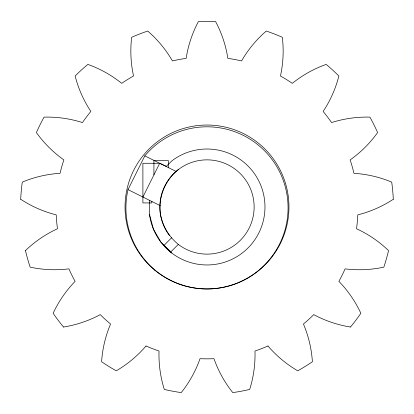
<?xml version="1.0" encoding="UTF-8"?>
<svg xmlns="http://www.w3.org/2000/svg" width="414" height="414" viewBox="0 0 414 414"><rect width="100%" height="100%" fill="white"/><g stroke="black" fill="none" stroke-linecap="round" stroke-linejoin="round"><path stroke-width="0.62" d="M128.009 189.612L144.817 155.855A81.077 81.077 0 0 1 277.877 168.519A81.077 81.077 0 0 1 218.302 288.165A81.077 81.077 0 0 1 128.009 189.612L160.265 205.675M142.897 197.028L159.706 163.271L166.345 166.356M166.195 166.5L171.691 160.999A57.981 57.981 0 0 1 258.419 180.204A57.981 57.981 0 0 1 224.45 262.279A57.981 57.981 0 0 1 149.521 214.571L149.516 200.324M178.294 169.6C165.3 179.93 158.376 196.666 160.27 213.153C162.252 225.439 168.664 236.539 178.315 244.395A47.139 47.139 0 0 0 253.021 217.179A47.139 47.139 0 0 0 196.785 160.974A47.139 47.139 0 0 0 169.611 235.695M149.521 214.571L153.439 229.19L161.01 242.299L164.13 245.254L171.644 237.729M171.717 252.995L170.796 251.914L178.315 244.395M159.706 163.271L142.897 163.271L142.897 202.938L151.855 202.938L151.855 201.489M144.817 155.855L176.343 171.556M164.13 245.254L170.796 251.914M163.24 244.524L171.272 252.55M168.312 167.556L168.312 160.497L153.925 160.497L153.925 174.879M267.977 345.98A150.96 150.96 0 0 1 254.977 351.02A116.148 116.148 0 0 1 249.699 389.429A186.502 186.502 0 0 1 232.766 392.596A116.143 116.143 0 0 1 213.971 358.684A150.96 150.96 0 0 1 200.029 358.684A116.143 116.143 0 0 1 181.234 392.596A186.502 186.502 0 0 1 164.296 389.429A116.148 116.148 0 0 1 159.023 351.02A150.96 150.96 0 0 1 146.028 345.98M350.482 327.029A186.502 186.502 0 0 0 360.863 313.284A116.143 116.143 0 0 0 338.885 281.344A150.96 150.96 0 0 0 345.1 268.862A116.143 116.143 0 0 0 383.83 267.149A186.502 186.502 0 0 0 388.544 250.584A116.148 116.148 0 0 0 356.516 228.74A150.96 150.96 0 0 0 357.805 214.856A116.143 116.143 0 0 0 393.3 199.269M63.518 327.029A186.502 186.502 0 0 1 53.137 313.284A116.143 116.143 0 0 1 75.115 281.344A150.96 150.96 0 0 1 68.905 268.862A116.143 116.143 0 0 1 30.17 267.149A186.502 186.502 0 0 1 25.451 250.584M20.695 199.269A186.502 186.502 0 0 1 22.284 182.119A116.143 116.143 0 0 1 60.046 173.321A150.96 150.96 0 0 1 63.87 159.907A116.143 116.143 0 0 1 36.391 132.552A186.502 186.502 0 0 1 44.065 117.131A116.143 116.143 0 0 1 82.453 122.57A150.96 150.96 0 0 1 90.863 111.444A116.148 116.148 0 0 1 75.125 76.01A186.502 186.502 0 0 1 87.851 64.403A116.148 116.148 0 0 1 121.685 83.338A150.96 150.96 0 0 1 133.546 76A116.143 116.143 0 0 1 131.668 37.276A186.502 186.502 0 0 1 147.731 31.05A116.148 116.148 0 0 1 172.436 60.93A150.96 150.96 0 0 1 186.145 58.369A116.143 116.143 0 0 1 198.389 21.585A186.502 186.502 0 0 1 215.611 21.58A116.143 116.143 0 0 1 227.855 58.369A150.96 150.96 0 0 1 241.564 60.936A116.148 116.148 0 0 1 266.269 31.05A186.502 186.502 0 0 1 282.327 37.276A116.143 116.143 0 0 1 280.459 76A150.96 150.96 0 0 1 292.315 83.343A116.148 116.148 0 0 1 326.144 64.403A186.502 186.502 0 0 1 338.875 76.005A116.148 116.148 0 0 1 323.143 111.438A150.96 150.96 0 0 1 331.547 122.57A116.143 116.143 0 0 1 369.93 117.131A186.502 186.502 0 0 1 377.609 132.552A116.143 116.143 0 0 1 350.135 159.907A150.96 150.96 0 0 1 353.954 173.321A116.143 116.143 0 0 1 391.711 182.119A186.502 186.502 0 0 1 393.3 199.269M25.456 250.584A116.148 116.148 0 0 1 57.484 228.74A150.96 150.96 0 0 1 56.206 214.856A116.143 116.143 0 0 1 20.7 199.269M63.518 327.029A116.143 116.143 0 0 0 100.25 314.63A150.96 150.96 0 0 0 110.564 324.022A116.143 116.143 0 0 0 101.601 361.743A186.502 186.502 0 0 0 116.246 370.815A116.143 116.143 0 0 0 146.023 345.985M267.977 345.985A116.143 116.143 0 0 0 297.749 370.815A186.502 186.502 0 0 0 312.399 361.743A116.143 116.143 0 0 0 303.441 324.022A150.96 150.96 0 0 0 313.75 314.63A116.143 116.143 0 0 0 350.482 327.029M154.707 270.094A81.956 81.956 0 0 0 287.797 220.724A81.956 81.956 0 0 0 178.496 130.146A81.956 81.956 0 0 0 154.707 270.094"/></g></svg>
